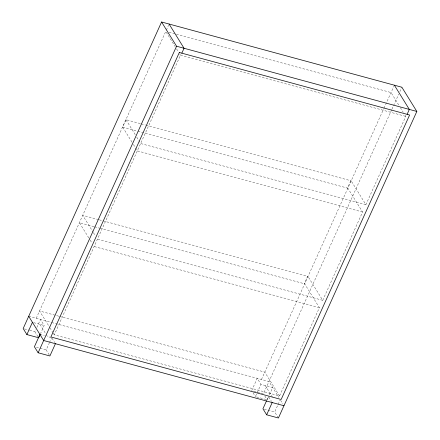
<?xml version="1.0" encoding="UTF-8"?>
<svg xmlns="http://www.w3.org/2000/svg" width="440" height="440" viewBox="0 0 440 440"><rect width="100%" height="100%" fill="white"/><g stroke="black" fill="none" stroke-linecap="round" stroke-linejoin="round"><path stroke-width="0.33" stroke-dasharray="2.2 1.65" d="M36.212 318.324L165.764 31.394L175.104 46.514M166.32 30.168L168.531 25.267M131.995 142.175L122.656 127.061L125.978 119.702L140.547 123.657M37.972 336.672L34.931 331.743L35.761 329.901M36.867 327.448L40.463 319.479L44.187 325.501L40.59 333.476M49.22 354.871L46.173 349.943L49.22 343.195M49.495 342.584L51.431 338.294M405.048 115.225L405.768 116.386L365.904 204.672L350.939 180.45L347.617 187.809L362.582 212.031L322.718 300.317L307.752 276.095L304.43 283.448L319.396 307.67L279.538 395.956L54.258 334.807L180.494 55.231L179.773 54.071M251.697 390.583L257.23 378.323L260.953 384.346L272.718 387.541L268.565 396.737M261.487 379.478L383.691 108.829M383.972 108.202L393.806 86.416M268.285 397.348L267.179 399.8L255.415 396.611L260.953 384.346M391.694 109.769L263.456 393.778L252.346 390.764M391.974 109.142L398.761 94.116M399.889 91.614L401.868 87.23M266.811 400.202L268.197 397.133M278.421 418L274.703 411.978L279.961 400.329M169.076 32.296L175.703 34.095M176.363 34.276L391.039 92.549L398.943 105.342M180.494 55.231L405.768 116.386M141.213 123.838L145.184 124.916M145.849 125.098L351.175 180.835M122.656 127.061L137.225 131.016M137.891 131.197L347.853 188.194M365.904 204.672L140.707 143.539L138.908 140.635M362.582 212.031L137.385 150.898L135.586 147.989M98.621 219.643L82.715 215.325L93.132 232.188M99.281 219.819L307.995 276.48M93.973 226.639L79.392 222.684L89.809 239.542M94.633 226.82L99.27 228.08M99.935 228.256L304.673 283.833M322.718 300.317L97.444 239.162L96.729 238.002M319.396 307.67L94.122 246.521L93.407 245.355M58.746 316.184L39.534 310.97L49.588 327.245M59.411 316.366L264.809 372.119L279.538 395.956M28.699 316.289L51.073 322.361M51.733 322.536L268.994 381.519L278.806 397.397M33.677 322.652L44.187 325.501M24.47 328.906L29.046 330.143M29.7 330.325L34.931 331.743M39.947 334.483L44.325 335.676M51.101 337.513L47.454 336.523L46.024 334.202M36.371 347.281L46.173 349.943M264.242 409.139L274.703 411.978M400.378 107.663L403.255 112.316M176.539 48.84L178.338 51.744M125.978 119.702L135.317 134.816M136.752 137.143L138.55 140.052M133.43 144.502L135.229 147.406M280.577 400.263L282.942 404.096M265.204 385.5L272.371 397.095M268.812 397.067L271.519 401.451M264.814 395.967L267.179 399.8M253.049 392.777L255.415 396.611M93.495 232.766L95.288 235.675M90.172 240.125L91.966 243.029M49.951 327.827L52.822 332.481M53.185 333.064L54.258 334.807M52.047 338.228L54.753 342.606M39.93 324.346L45.661 333.625"/><path stroke-width="0.66" d="M266.536 400.813L262.939 408.782L266.656 414.805L278.421 418L416.834 111.452L401.868 87.23L161.579 22L23.166 328.548L26.884 334.57L38.648 337.766L40.31 334.087M26.884 334.57L32.423 322.311M39.947 334.483L34.408 346.748L38.132 352.77L49.896 355.966L55.429 343.701M38.132 352.77L176.545 46.222L161.579 22M181.836 53.163L184.052 48.263L169.087 24.041M266.656 414.805L272.195 402.545M407.11 114.318L409.327 109.412L394.361 85.189M176.545 46.222L416.834 111.452M283.959 405.741L43.665 340.511L28.699 316.289M179.333 52.487L50.886 336.963L281.166 399.476L409.613 115L179.333 52.487"/></g></svg>
